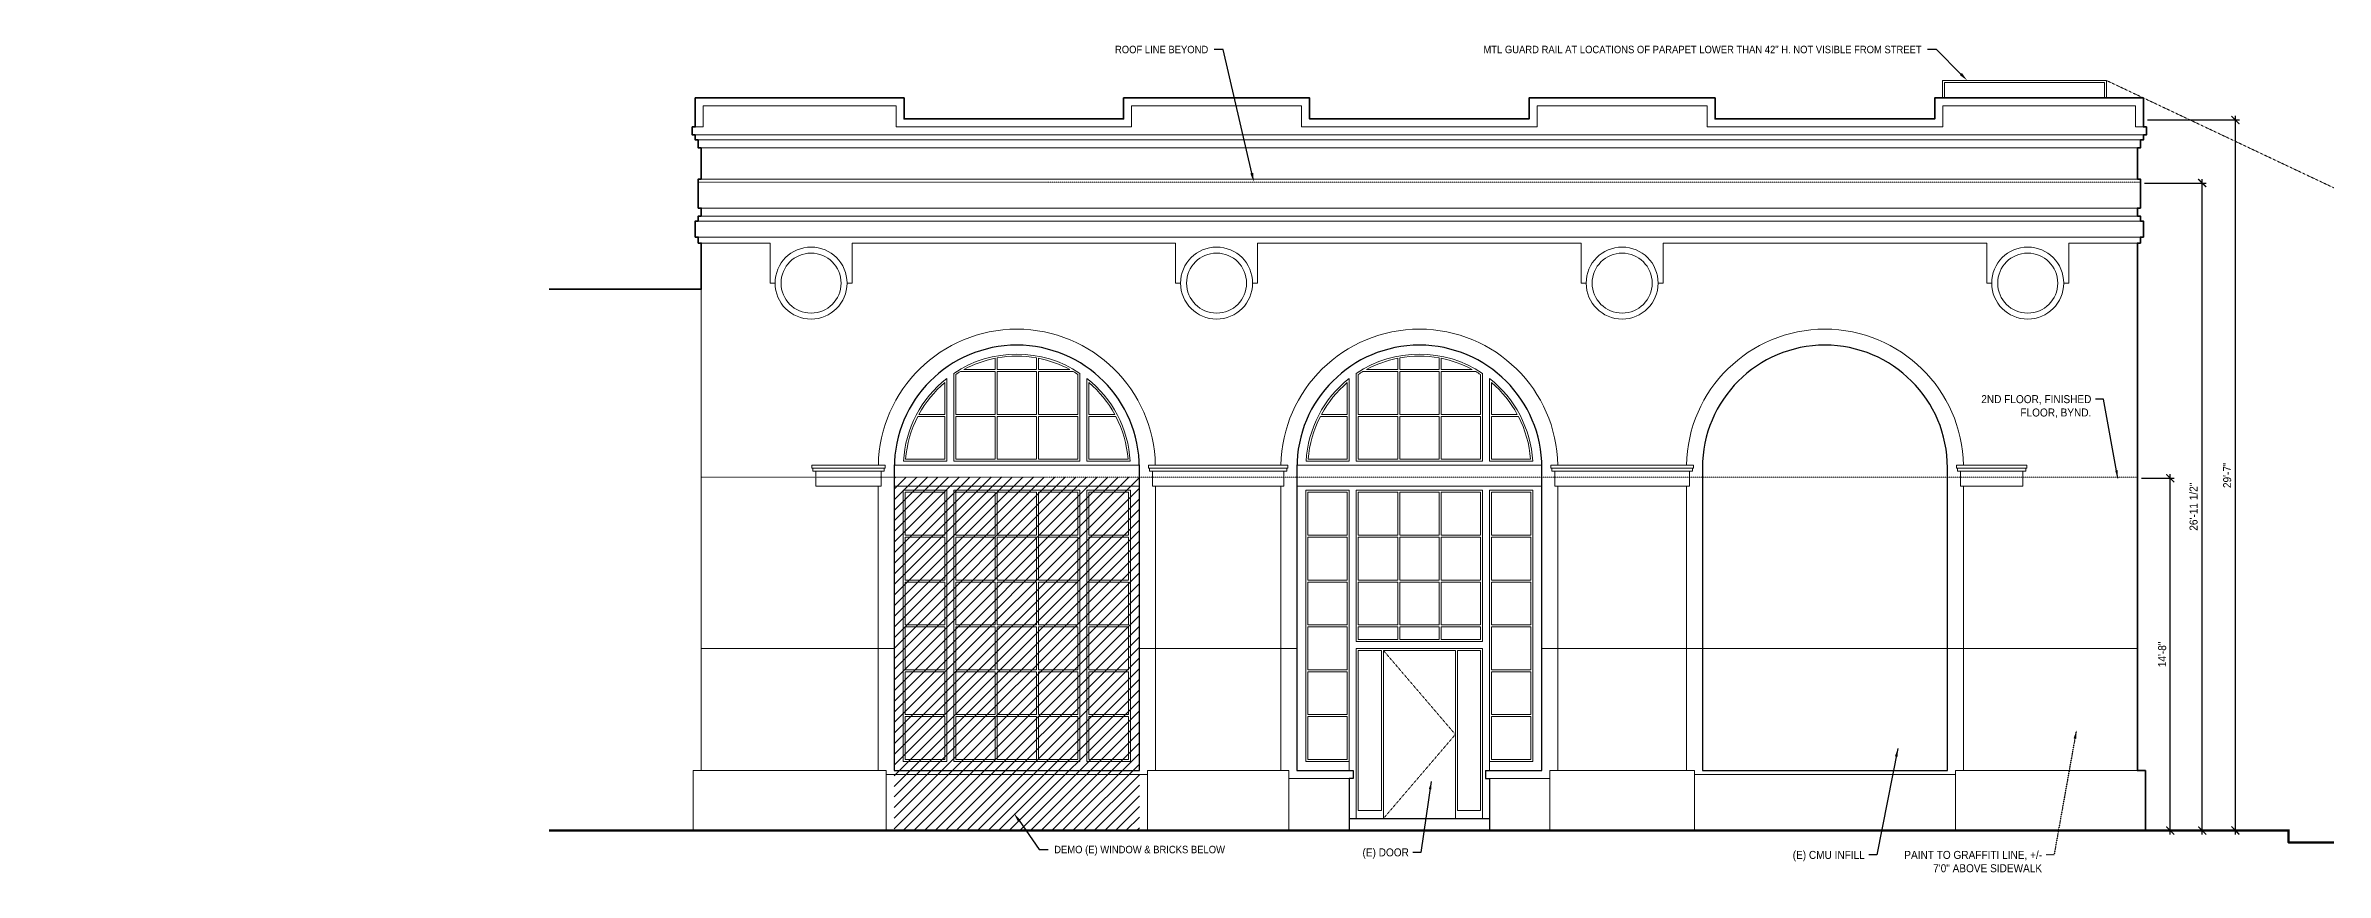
# Model space of a CAD drawing. Header units: inches. Extents: x -5536 to 8590, y -9140 to 228.
# Drawn here: x 3313 to 4452, y -2421 to -2008 of the extents above; entities that cross this region are included whole.
import ezdxf
from ezdxf import colors
from ezdxf.entities.mleader import LeaderData, LeaderLine
from ezdxf.math import Vec2, Vec3

# ---------------------------------------------------------------- set-up
doc = ezdxf.new("R2010")
doc.units = ezdxf.units.IN
doc.header["$LTSCALE"] = 0.125
doc.header["$MEASUREMENT"] = 0
doc.header["$PDMODE"] = 35
doc.header["$PDSIZE"] = -5
doc.linetypes.add('DASHED', pattern=[0.75, 0.5, -0.25])
doc.layers.get('0').update_dxf_attribs({"linetype": 'CONTINUOUS'})
doc.layers.get('Defpoints').update_dxf_attribs({"linetype": 'CONTINUOUS'})
doc.layers.add('0-NOT ON PERMIT SET', color=2, linetype='DASHED', lineweight=15, plot=False)
for name, color, linetype, lineweight in [('A-ELEV-1', 4, 'CONTINUOUS', 35), ('A-ELEV-2', 5, 'CONTINUOUS', 25), ('A-ELEV-3', 8, 'CONTINUOUS', 15), ('A-ELEV-BYND', 9, 'DASHED', 9), ('A-ELEV-CUT', 3, 'CONTINUOUS', 50), ('A-ELEV-HTCH', 9, 'CONTINUOUS', 9), ('A-NOTE-REF', 8, 'CONTINUOUS', 15)]:
    doc.layers.add(name, color=color, linetype=linetype, lineweight=lineweight)
doc.layers.add('A-note-dim-1_4', color=8, linetype='CONTINUOUS')
doc.styles.add('1_4SM', font='swisse.ttf', dxfattribs={"width": 0.9, "height": 4})
doc.styles.add('ANNOT-SM', font='swisse.ttf', dxfattribs={"width": 0.9, "height": 0.078125})
doc.dimstyles.new('DIM1_4', dxfattribs={"dimtxt": 4, "dimasz": 4, "dimexe": 2, "dimexo": 2, "dimgap": 2, "dimtad": 1, "dimdec": 4, "dimzin": 11, "dimdsep": 46, "dimlunit": 4, "dimtxsty": '1_4SM', "dimblk": 'ARCHTICK', "dimblk1": 'ARCHTICK', "dimblk2": 'ARCHTICK', "dimsah": 1, "dimcen": 4, "dimdle": 2, "dimclrd": 8, "dimclre": 8, "dimclrt": 8, "dimadec": 0, "dimazin": 0, "dimtfac": 4, "dimtdec": 4, "dimtofl": 0, "dimtmove": 2, "dimatfit": 3, "dimfxl": 1, "dimfrac": 2, "dimtzin": 0, "dimarcsym": 0})
doc.dimstyles.new('DIM1_4$7', dxfattribs={"dimtxt": 4, "dimasz": 4, "dimexe": 2, "dimexo": 2, "dimgap": 2, "dimtad": 0, "dimdec": 4, "dimzin": 11, "dimdsep": 46, "dimlunit": 4, "dimtxsty": '1_4SM', "dimblk": 'ARCHTICK', "dimcen": 4, "dimdle": 2, "dimclrd": 8, "dimclre": 8, "dimclrt": 8, "dimadec": 0, "dimazin": 0, "dimtfac": 4, "dimtdec": 4, "dimtofl": 0, "dimtmove": 1, "dimatfit": 3, "dimfxl": 1, "dimfrac": 2, "dimtzin": 0, "dimarcsym": 0})

# ---------------------------------------------------------------- blocks, each defined once
blk = doc.blocks.new('_ARCHTICK')
at = {"color": 0, "linetype": 'ByBlock', "const_width": 0.15}
blk.add_lwpolyline([(-0.5, -0.5), (0.5, 0.5)], dxfattribs=at)
blk = doc.blocks.new('*D24')
at = {"layer": 'A-note-dim-1_4', "color": 8, "lineweight": -2, "transparency": 16777216}
for p, q in [((4374.7, -2402), (4374.7, -2222)), ((4360.3, -2224), (4376.7, -2224)), ((4364.3, -2400), (4376.7, -2400))]:
    blk.add_line(p, q, dxfattribs=at)
at = {"layer": 'Defpoints', "color": 0, "transparency": 16777216}
for p in [(4358.3, -2224), (4374.7, -2224), (4362.3, -2400)]:
    blk.add_point(p, dxfattribs=at)
at = {"layer": 'A-note-dim-1_4', "color": 8, "lineweight": -2, "transparency": 16777216, "xscale": 4, "yscale": 4, "zscale": 4}
for p, rotation in [((4374.7, -2224), 90), ((4374.7, -2400), 270)]:
    blk.add_blockref('_ARCHTICK', p, dxfattribs=dict(at, rotation=rotation))
at = {"layer": 'A-note-dim-1_4', "color": 8, "transparency": 16777216, "insert": (4370.7, -2312), "char_height": 4, "attachment_point": 5, "rotation": 90, "style": '1_4SM'}
blk.add_mtext('14\'-8" ', dxfattribs=at)
blk = doc.blocks.new('*D25')
at = {"layer": 'A-note-dim-1_4', "color": 8, "lineweight": -2, "transparency": 16777216}
for p, q in [((4361.8, -2076.5), (4392.7, -2076.5)), ((4390.7, -2402), (4390.7, -2074.5)), ((4364.3, -2400), (4392.7, -2400))]:
    blk.add_line(p, q, dxfattribs=at)
at = {"layer": 'Defpoints', "color": 0, "transparency": 16777216}
for p in [(4359.8, -2076.5), (4390.7, -2076.5), (4362.3, -2400)]:
    blk.add_point(p, dxfattribs=at)
at = {"layer": 'A-note-dim-1_4', "color": 8, "lineweight": -2, "transparency": 16777216, "xscale": 4, "yscale": 4, "zscale": 4}
for p, rotation in [((4390.7, -2076.5), 90), ((4390.7, -2400), 270)]:
    blk.add_blockref('_ARCHTICK', p, dxfattribs=dict(at, rotation=rotation))
at = {"layer": 'A-note-dim-1_4', "color": 8, "transparency": 16777216, "insert": (4386.4, -2238.2), "char_height": 4, "attachment_point": 5, "rotation": 90, "style": '1_4SM'}
blk.add_mtext('26\'-11 1/2" ', dxfattribs=at)
blk = doc.blocks.new('*D26')
at = {"layer": 'A-note-dim-1_4', "color": 8, "lineweight": -2, "transparency": 16777216}
for p, q in [((4363.3, -2045), (4409.3, -2045)), ((4407.3, -2402), (4407.3, -2043)), ((4364.3, -2400), (4409.3, -2400))]:
    blk.add_line(p, q, dxfattribs=at)
at = {"layer": 'Defpoints', "color": 0, "transparency": 16777216}
for p in [(4361.3, -2045), (4407.3, -2045), (4362.3, -2400)]:
    blk.add_point(p, dxfattribs=at)
at = {"layer": 'A-note-dim-1_4', "color": 8, "lineweight": -2, "transparency": 16777216, "xscale": 4, "yscale": 4, "zscale": 4}
for p, rotation in [((4407.3, -2045), 90), ((4407.3, -2400), 270)]:
    blk.add_blockref('_ARCHTICK', p, dxfattribs=dict(at, rotation=rotation))
at = {"layer": 'A-note-dim-1_4', "color": 8, "transparency": 16777216, "insert": (4403.2, -2222.5), "char_height": 4, "attachment_point": 5, "rotation": 90, "style": '1_4SM'}
blk.add_mtext('29\'-7" ', dxfattribs=at)

msp = doc.modelspace()

# ---------------------------------------------------------------- hatches: boundary and pattern name
at = {"layer": 'A-ELEV-HTCH'}
h = msp.add_hatch(dxfattribs=at)
h.set_pattern_fill('ANSI31', color=256, scale=30)
h.set_pattern_definition([(45, (1.5, 1200), (-2.6516504, 2.6516504), [])])
h.paths.add_polyline_path([(3736.83674, -2223.5), (3859.33674, -2223.5), (3859.33674, -2400), (3736.83674, -2400)])

# ---------------------------------------------------------------- linework, layer by layer
at = {"layer": 'A-ELEV-1'}
msp.add_lwpolyline([(3564.33694, -2129.53759), (3640.33694, -2129.53759), (3640.33694, -2106.5), (3638.83694, -2106.5), (3638.83694, -2103.5), (3637.33694, -2103.5), (3637.33694, -2095.5), (3638.83694, -2095.5), (3638.83694, -2093), (3640.33694, -2093), (3640.33694, -2089), (3638.83694, -2089), (3638.83694, -2074.5), (3640.33694, -2074.5), (3640.33694, -2059), (3638.83694, -2059), (3638.83694, -2055), (3637.33694, -2055), (3637.33694, -2052.5), (3635.83694, -2052.5), (3635.83694, -2048.5), (3637.33694, -2048.5), (3637.33694, -2044.5), (3637.33694, -2044.5), (3637.33694, -2034), (3741.71164, -2034), (3741.71164, -2044.5), (3851.46184, -2044.5), (3851.46184, -2034), (3944.46184, -2034), (3944.46184, -2044.5), (4054.21204, -2044.5), (4054.21204, -2034), (4147.21204, -2034), (4147.21204, -2044.5), (4256.96224, -2044.5), (4256.96224, -2034), (4361.33694, -2034), (4361.33694, -2044.5), (4361.33694, -2044.5), (4361.33694, -2048.5), (4362.83694, -2048.5), (4362.83694, -2052.5), (4361.33694, -2052.5), (4361.33694, -2055), (4359.83694, -2055), (4359.83694, -2059), (4358.33694, -2059), (4358.33694, -2074.5), (4359.83694, -2074.5), (4359.83694, -2089), (4358.33694, -2089), (4358.33694, -2093), (4359.83694, -2093), (4359.83694, -2095.5), (4361.33694, -2095.5), (4361.33694, -2103.5), (4359.83694, -2103.5), (4359.83694, -2106.5), (4358.33694, -2106.5), (4358.33694, -2370), (4362.33694, -2370), (4362.33694, -2400)], dxfattribs=at)
at = {"layer": 'A-ELEV-2'}
for p, q in [((3966.28694, -2370), (3966.28694, -2374)), ((4032.38694, -2370), (4032.38694, -2374)), ((3966.28694, -2374), (3964.28694, -2374)), ((3964.28694, -2374), (3964.28694, -2400)), ((4032.38694, -2374), (4034.38694, -2374)), ((4034.38694, -2374), (4034.38694, -2400)), ((3964.28694, -2394), (4034.38694, -2394))]:
    msp.add_line(p, q, dxfattribs=at)
for points in [[(3736.83674, -2370), (3859.33674, -2370), (3859.33674, -2218.75, 1), (3736.83674, -2218.75)], [(4140.83714, -2370), (4263.33714, -2370), (4263.33714, -2218.75, 1), (4140.83714, -2218.75)]]:
    msp.add_lwpolyline(points, format="xyb", close=True, dxfattribs=at)
msp.add_lwpolyline([(4032.38694, -2370), (4060.58694, -2370), (4060.58694, -2218.75, 1), (3938.08694, -2218.75), (3938.08694, -2370), (3966.28694, -2370)], format="xyb", dxfattribs=at)
at = {"layer": 'A-ELEV-3'}
for p, q in [((3635.83694, -2052.5), (3635.83694, -2048.5)), ((3637.33694, -2048.5), (3637.33694, -2044.5)), ((4362.83694, -2052.5), (4362.83694, -2048.5)), ((3635.83694, -2052.5), (4362.83694, -2052.5)), ((3637.33694, -2055), (3637.33694, -2052.5)), ((3637.33694, -2055), (4361.33694, -2055)), ((3638.83694, -2059), (3638.83694, -2055)), ((3638.83694, -2059), (4359.83694, -2059)), ((3640.33694, -2074.5), (3640.33694, -2059)), ((4358.33694, -2074.5), (4358.33694, -2059)), ((4359.83694, -2059), (4359.83694, -2055)), ((4361.33694, -2055), (4361.33694, -2052.5)), ((3638.83694, -2089), (3638.83694, -2074.5)), ((3638.83694, -2074.5), (4359.83694, -2074.5)), ((4359.83694, -2089), (4359.83694, -2074.5)), ((3637.33694, -2103.5), (3637.33694, -2095.5)), ((3637.33694, -2095.5), (4361.33694, -2095.5)), ((3638.83694, -2089), (4359.83694, -2089)), ((3638.83694, -2095.5), (3638.83694, -2093)), ((3638.83694, -2093), (4359.83694, -2093)), ((3640.33694, -2093), (3640.33694, -2089)), ((4358.33694, -2093), (4358.33694, -2089)), ((4359.83694, -2095.5), (4359.83694, -2093)), ((4361.33694, -2103.5), (4361.33694, -2095.5)), ((3637.33694, -2103.5), (4361.33694, -2103.5)), ((3638.83694, -2106.5), (3638.83694, -2103.5)), ((3674.71164, -2106.5), (3638.83694, -2106.5)), ((3640.33694, -2370), (3640.33694, -2106.5)), ((3674.71164, -2126.5), (3674.71164, -2106.5)), ((3877.46184, -2106.5), (3715.71164, -2106.5)), ((3715.71164, -2126.5), (3715.71164, -2106.5)), ((3877.46184, -2126.5), (3877.46184, -2106.5)), ((3918.46184, -2126.5), (3918.46184, -2106.5)), ((3918.46184, -2106.5), (4080.21204, -2106.5)), ((4080.21204, -2126.5), (4080.21204, -2106.5)), ((4121.21204, -2106.5), (4282.96224, -2106.5)), ((4121.21204, -2126.5), (4121.21204, -2106.5)), ((4282.96224, -2126.5), (4282.96224, -2106.5)), ((4323.96224, -2106.5), (4359.83694, -2106.5)), ((4323.96224, -2126.5), (4323.96224, -2106.5)), ((4358.33694, -2370), (4358.33694, -2106.5)), ((4359.83694, -2106.5), (4359.83694, -2103.5)), ((3640.33694, -2129.53759), (3564.33694, -2129.53759)), ((3677.21164, -2126.5), (3674.71164, -2126.5)), ((3713.21164, -2126.5), (3715.71164, -2126.5)), ((3879.96184, -2126.5), (3877.46184, -2126.5)), ((3915.96184, -2126.5), (3918.46184, -2126.5)), ((4082.71204, -2126.5), (4080.21204, -2126.5)), ((4118.71204, -2126.5), (4121.21204, -2126.5)), ((4285.46224, -2126.5), (4282.96224, -2126.5)), ((4321.46224, -2126.5), (4323.96224, -2126.5)), ((3732.33674, -2217.5), (3695.58654, -2217.5)), ((3732.33674, -2219), (3695.58654, -2219)), ((3859.31173, -2217.5), (3736.86174, -2217.5)), ((3863.83674, -2217.5), (3933.58694, -2217.5)), ((3863.83674, -2219), (3933.58694, -2219)), ((4060.56193, -2217.5), (3938.11194, -2217.5)), ((4136.33714, -2217.5), (4065.08694, -2217.5)), ((4136.33714, -2219), (4065.08694, -2219)), ((4267.83714, -2217.5), (4303.08734, -2217.5)), ((4267.83714, -2219), (4303.08734, -2219)), ((3859.33674, -2228), (3736.83674, -2228)), ((4060.58694, -2228), (3938.08694, -2228)), ((3942.58694, -2365.5), (3942.58694, -2230)), ((3942.58694, -2230), (3964.28694, -2230)), ((3964.28694, -2230), (3964.28694, -2370)), ((4030.88694, -2230), (3967.78694, -2230)), ((3967.78694, -2230), (3967.78694, -2305.5)), ((4030.88694, -2305.5), (4030.88694, -2230)), ((4034.38694, -2230), (4034.38694, -2370)), ((4056.08694, -2230), (4034.38694, -2230)), ((4056.08694, -2365.5), (4056.08694, -2230)), ((3736.83674, -2309), (3640.33694, -2309)), ((3938.08694, -2309), (3859.33674, -2309)), ((3967.78694, -2305.5), (4030.88694, -2305.5)), ((3967.78694, -2309), (3967.78694, -2394)), ((3967.78694, -2309), (4030.88694, -2309)), ((4030.88694, -2394), (4030.88694, -2309)), ((4358.33694, -2309), (4060.58694, -2309)), ((3943.58694, -2343.08333), (3963.28694, -2343.08333)), ((3943.58694, -2364.5), (3943.58694, -2343.08333)), ((3963.28694, -2343.08333), (3963.28694, -2364.5)), ((4055.08694, -2343.08333), (4035.38694, -2343.08333)), ((4035.38694, -2343.08333), (4035.38694, -2364.5)), ((4055.08694, -2364.5), (4055.08694, -2343.08333)), ((3636.33694, -2370), (3732.83674, -2370)), ((3636.33694, -2400), (3636.33694, -2370)), ((3732.83674, -2400), (3732.83674, -2370)), ((3863.33674, -2370), (3934.08694, -2370)), ((3863.33674, -2400), (3863.33674, -2370)), ((3934.08694, -2400), (3934.08694, -2370)), ((3964.28694, -2365.5), (3942.58694, -2365.5)), ((3963.28694, -2364.5), (3943.58694, -2364.5)), ((4034.38694, -2365.5), (4056.08694, -2365.5)), ((4035.38694, -2364.5), (4055.08694, -2364.5)), ((4064.58694, -2370), (4136.83714, -2370)), ((4064.58694, -2400), (4064.58694, -2370)), ((4136.83714, -2400), (4136.83714, -2370)), ((4267.33714, -2370), (4362.33694, -2370)), ((4267.33714, -2400), (4267.33714, -2370)), ((4362.33694, -2400), (4362.33694, -2370)), ((3732.83674, -2372), (3863.33674, -2372)), ((3964.28694, -2374), (3934.08694, -2374)), ((4034.38694, -2374), (4064.58694, -2374)), ((4136.83714, -2372), (4267.33714, -2372))]:
    msp.add_line(p, q, dxfattribs=at)
for points in [[(4342.79105, -2034), (4342.79105, -2025.25), (4260.91615, -2025.25), (4260.91615, -2034)], [(4341.79105, -2034), (4341.79105, -2026.25), (4261.91615, -2026.25), (4261.91615, -2034)], [(3637.33694, -2048.5), (3641.33694, -2048.5), (3641.33694, -2038), (3737.71164, -2038), (3737.71164, -2048.5), (3855.46184, -2048.5), (3855.46184, -2038), (3940.46184, -2038), (3940.46184, -2048.5), (4058.21204, -2048.5), (4058.21204, -2038), (4143.21204, -2038), (4143.21204, -2048.5), (4260.96224, -2048.5), (4260.96224, -2038), (4357.33694, -2038), (4357.33694, -2048.5), (4361.33694, -2048.5)], [(3695.58654, -2217.5), (3695.58654, -2219)], [(3696.08654, -2219), (3696.08654, -2220.5)], [(3731.83674, -2219), (3731.83674, -2220.5), (3696.08654, -2220.5)], [(3730.33674, -2220.5), (3730.33674, -2228), (3697.58654, -2228), (3697.58654, -2220.5)], [(3732.33674, -2217.5), (3732.33674, -2219)], [(3863.83674, -2217.5), (3863.83674, -2219)], [(3864.33674, -2219), (3864.33674, -2220.5), (3933.08694, -2220.5)], [(3865.83674, -2220.5), (3865.83674, -2228), (3931.58694, -2228), (3931.58694, -2220.5)], [(3933.08694, -2219), (3933.08694, -2220.5)], [(3933.58694, -2217.5), (3933.58694, -2219)], [(4065.08694, -2217.5), (4065.08694, -2219)], [(4065.58694, -2219), (4065.58694, -2220.5)], [(4135.83714, -2219), (4135.83714, -2220.5), (4065.58694, -2220.5)], [(4134.33714, -2220.5), (4134.33714, -2228), (4067.08694, -2228), (4067.08694, -2220.5)], [(4136.33714, -2217.5), (4136.33714, -2219)], [(4267.83714, -2217.5), (4267.83714, -2219)], [(4268.33714, -2219), (4268.33714, -2220.5), (4302.58734, -2220.5)], [(4269.83714, -2220.5), (4269.83714, -2228), (4301.08734, -2228), (4301.08734, -2220.5)], [(4302.58734, -2219), (4302.58734, -2220.5)], [(4303.08734, -2217.5), (4303.08734, -2219)], [(3728.83674, -2228), (3728.83674, -2370)], [(3867.33674, -2370), (3867.33674, -2228)], [(3930.08694, -2228), (3930.08694, -2370)], [(4068.58694, -2370), (4068.58694, -2228)], [(4132.83714, -2228), (4132.83714, -2370)], [(4271.33714, -2370), (4271.33714, -2228)]]:
    msp.add_lwpolyline(points, dxfattribs=at)
for points in [[(3867.32546, -2217.5, 0.982109468), (3728.84802, -2217.5, 0.982109468)], [(4068.57566, -2217.5, 0.982109468), (3930.09822, -2217.5)], [(4271.32586, -2217.5, 0.982109468), (4132.84842, -2217.5)]]:
    msp.add_lwpolyline(points, format="xyb", dxfattribs=at)
for points in [[(3829.63674, -2171.5784, 0.3035942432), (3766.53674, -2171.5784), (3766.53674, -2215.5), (3829.63674, -2215.5)], [(3787.23674, -2164.066, 0.0746842413), (3771.65023, -2169.66667), (3787.23674, -2169.66667)], [(3807.93674, -2163.87706, 0.0890412028), (3788.23674, -2163.87706), (3788.23674, -2169.66667), (3807.93674, -2169.66667)], [(3808.93674, -2164.066), (3808.93674, -2169.66667), (3824.52324, -2169.66667, 0.0746842413)], [(4030.88694, -2171.5784, 0.3035942432), (3967.78694, -2171.5784), (3967.78694, -2215.5), (4030.88694, -2215.5)], [(3988.48694, -2164.066, 0.0746842413), (3972.90043, -2169.66667), (3988.48694, -2169.66667)], [(4009.18694, -2163.87706, 0.0890412028), (3989.48694, -2163.87706), (3989.48694, -2169.66667), (4009.18694, -2169.66667)], [(4010.18694, -2164.066), (4010.18694, -2169.66667), (4025.77344, -2169.66667, 0.0746842413)], [(3763.03674, -2174.1175, 0.215177137), (3741.42988, -2215.5), (3763.03674, -2215.5)], [(3762.03674, -2176.22401), (3762.03674, -2192.08333), (3749.12807, -2192.08333, -0.0924827989)], [(3787.23674, -2170.66667), (3769.87228, -2170.66667, 0.012327103), (3767.53674, -2172.11568), (3767.53674, -2192.08333), (3787.23674, -2192.08333)], [(3828.63674, -2172.11568, 0.012327103), (3826.30119, -2170.66667), (3808.93674, -2170.66667), (3808.93674, -2192.08333), (3828.63674, -2192.08333)], [(3833.13674, -2174.1175), (3833.13674, -2215.5), (3854.7436, -2215.5, 0.215177137)], [(3834.13674, -2176.22401), (3834.13674, -2192.08333), (3847.04541, -2192.08333, 0.0924827989)], [(3964.28694, -2174.1175, 0.215177137), (3942.68008, -2215.5), (3964.28694, -2215.5)], [(3963.28694, -2176.22401), (3963.28694, -2192.08333), (3950.37827, -2192.08333, -0.0924827989)], [(3988.48694, -2170.66667), (3971.12248, -2170.66667, 0.012327103), (3968.78694, -2172.11568), (3968.78694, -2192.08333), (3988.48694, -2192.08333)], [(4029.88694, -2172.11568, 0.012327103), (4027.55139, -2170.66667), (4010.18694, -2170.66667), (4010.18694, -2192.08333), (4029.88694, -2192.08333)], [(4034.38694, -2174.1175), (4034.38694, -2215.5), (4055.9938, -2215.5, 0.215177137)], [(4035.38694, -2176.22401), (4035.38694, -2192.08333), (4048.29561, -2192.08333, 0.0924827989)], [(3748.59649, -2193.08333), (3762.03674, -2193.08333), (3762.03674, -2214.5), (3742.49897, -2214.5, -0.1008714831)], [(3847.57699, -2193.08333), (3834.13674, -2193.08333), (3834.13674, -2214.5), (3853.67451, -2214.5, 0.1008714831)], [(3949.84669, -2193.08333), (3963.28694, -2193.08333), (3963.28694, -2214.5), (3943.74917, -2214.5, -0.1008714831)], [(4048.82719, -2193.08333), (4035.38694, -2193.08333), (4035.38694, -2214.5), (4054.92471, -2214.5, 0.1008714831)]]:
    msp.add_lwpolyline(points, format="xyb", close=True, dxfattribs=at)
for points in [[(3788.23674, -2170.66667), (3807.93674, -2170.66667), (3807.93674, -2192.08333), (3788.23674, -2192.08333)], [(3807.93674, -2170.66667), (3788.23674, -2170.66667), (3788.23674, -2192.08333), (3807.93674, -2192.08333)], [(3989.48694, -2170.66667), (4009.18694, -2170.66667), (4009.18694, -2192.08333), (3989.48694, -2192.08333)], [(4009.18694, -2170.66667), (3989.48694, -2170.66667), (3989.48694, -2192.08333), (4009.18694, -2192.08333)], [(3767.53674, -2193.08333), (3787.23674, -2193.08333), (3787.23674, -2214.5), (3767.53674, -2214.5)], [(3788.23674, -2193.08333), (3807.93674, -2193.08333), (3807.93674, -2214.5), (3788.23674, -2214.5)], [(3828.63674, -2193.08333), (3808.93674, -2193.08333), (3808.93674, -2214.5), (3828.63674, -2214.5)], [(3968.78694, -2193.08333), (3988.48694, -2193.08333), (3988.48694, -2214.5), (3968.78694, -2214.5)], [(3989.48694, -2193.08333), (4009.18694, -2193.08333), (4009.18694, -2214.5), (3989.48694, -2214.5)], [(4029.88694, -2193.08333), (4010.18694, -2193.08333), (4010.18694, -2214.5), (4029.88694, -2214.5)], [(3763.03674, -2230), (3763.03674, -2365.5), (3741.33674, -2365.5), (3741.33674, -2230)], [(3742.33674, -2231), (3762.03674, -2231), (3762.03674, -2252.41667), (3742.33674, -2252.41667)], [(3829.63674, -2230), (3766.53674, -2230), (3766.53674, -2365.5), (3829.63674, -2365.5)], [(3767.53674, -2231), (3787.23674, -2231), (3787.23674, -2252.41667), (3767.53674, -2252.41667)], [(3788.23674, -2231), (3807.93674, -2231), (3807.93674, -2252.41667), (3788.23674, -2252.41667)], [(3828.63674, -2231), (3808.93674, -2231), (3808.93674, -2252.41667), (3828.63674, -2252.41667)], [(3833.13674, -2230), (3833.13674, -2365.5), (3854.83674, -2365.5), (3854.83674, -2230)], [(3853.83674, -2231), (3834.13674, -2231), (3834.13674, -2252.41667), (3853.83674, -2252.41667)], [(3943.58694, -2231), (3963.28694, -2231), (3963.28694, -2252.41667), (3943.58694, -2252.41667)], [(3968.78694, -2231), (3988.48694, -2231), (3988.48694, -2252.41667), (3968.78694, -2252.41667)], [(3989.48694, -2231), (4009.18694, -2231), (4009.18694, -2252.41667), (3989.48694, -2252.41667)], [(4029.88694, -2231), (4010.18694, -2231), (4010.18694, -2252.41667), (4029.88694, -2252.41667)], [(4055.08694, -2231), (4035.38694, -2231), (4035.38694, -2252.41667), (4055.08694, -2252.41667)], [(3742.33674, -2253.41667), (3762.03674, -2253.41667), (3762.03674, -2274.83333), (3742.33674, -2274.83333)], [(3767.53674, -2253.41667), (3787.23674, -2253.41667), (3787.23674, -2274.83333), (3767.53674, -2274.83333)], [(3788.23674, -2253.41667), (3807.93674, -2253.41667), (3807.93674, -2274.83333), (3788.23674, -2274.83333)], [(3828.63674, -2253.41667), (3808.93674, -2253.41667), (3808.93674, -2274.83333), (3828.63674, -2274.83333)], [(3853.83674, -2253.41667), (3834.13674, -2253.41667), (3834.13674, -2274.83333), (3853.83674, -2274.83333)], [(3943.58694, -2253.41667), (3963.28694, -2253.41667), (3963.28694, -2274.83333), (3943.58694, -2274.83333)], [(3968.78694, -2253.41667), (3988.48694, -2253.41667), (3988.48694, -2274.83333), (3968.78694, -2274.83333)], [(3989.48694, -2253.41667), (4009.18694, -2253.41667), (4009.18694, -2274.83333), (3989.48694, -2274.83333)], [(4029.88694, -2253.41667), (4010.18694, -2253.41667), (4010.18694, -2274.83333), (4029.88694, -2274.83333)], [(4055.08694, -2253.41667), (4035.38694, -2253.41667), (4035.38694, -2274.83333), (4055.08694, -2274.83333)], [(3742.33674, -2275.83333), (3762.03674, -2275.83333), (3762.03674, -2297.25), (3742.33674, -2297.25)], [(3767.53674, -2275.83333), (3787.23674, -2275.83333), (3787.23674, -2297.25), (3767.53674, -2297.25)], [(3788.23674, -2275.83333), (3807.93674, -2275.83333), (3807.93674, -2297.25), (3788.23674, -2297.25)], [(3828.63674, -2275.83333), (3808.93674, -2275.83333), (3808.93674, -2297.25), (3828.63674, -2297.25)], [(3853.83674, -2275.83333), (3834.13674, -2275.83333), (3834.13674, -2297.25), (3853.83674, -2297.25)], [(3943.58694, -2275.83333), (3963.28694, -2275.83333), (3963.28694, -2297.25), (3943.58694, -2297.25)], [(3968.78694, -2275.83333), (3988.48694, -2275.83333), (3988.48694, -2297.25), (3968.78694, -2297.25)], [(3989.48694, -2275.83333), (4009.18694, -2275.83333), (4009.18694, -2297.25), (3989.48694, -2297.25)], [(4029.88694, -2275.83333), (4010.18694, -2275.83333), (4010.18694, -2297.25), (4029.88694, -2297.25)], [(4055.08694, -2275.83333), (4035.38694, -2275.83333), (4035.38694, -2297.25), (4055.08694, -2297.25)], [(3742.33674, -2298.25), (3762.03674, -2298.25), (3762.03674, -2319.66667), (3742.33674, -2319.66667)], [(3767.53674, -2298.25), (3787.23674, -2298.25), (3787.23674, -2319.66667), (3767.53674, -2319.66667)], [(3788.23674, -2298.25), (3807.93674, -2298.25), (3807.93674, -2319.66667), (3788.23674, -2319.66667)], [(3828.63674, -2298.25), (3808.93674, -2298.25), (3808.93674, -2319.66667), (3828.63674, -2319.66667)], [(3853.83674, -2298.25), (3834.13674, -2298.25), (3834.13674, -2319.66667), (3853.83674, -2319.66667)], [(3943.58694, -2298.25), (3963.28694, -2298.25), (3963.28694, -2319.66667), (3943.58694, -2319.66667)], [(3968.78694, -2298.25), (3988.48694, -2298.25), (3988.48694, -2304.5), (3968.78694, -2304.5)], [(3989.48694, -2298.25), (4009.18694, -2298.25), (4009.18694, -2304.5), (3989.48694, -2304.5)], [(4029.88694, -2298.25), (4010.18694, -2298.25), (4010.18694, -2304.5), (4029.88694, -2304.5)], [(4055.08694, -2298.25), (4035.38694, -2298.25), (4035.38694, -2319.66667), (4055.08694, -2319.66667)], [(3980.33694, -2310), (3968.78694, -2310), (3968.78694, -2390), (3980.33694, -2390)], [(3981.33694, -2310), (4017.33694, -2310), (4017.33694, -2394), (3981.33694, -2394)], [(4029.88694, -2310), (4018.33694, -2310), (4018.33694, -2390), (4029.88694, -2390)], [(3742.33674, -2320.66667), (3762.03674, -2320.66667), (3762.03674, -2342.08333), (3742.33674, -2342.08333)], [(3767.53674, -2320.66667), (3787.23674, -2320.66667), (3787.23674, -2342.08333), (3767.53674, -2342.08333)], [(3788.23674, -2320.66667), (3807.93674, -2320.66667), (3807.93674, -2342.08333), (3788.23674, -2342.08333)], [(3828.63674, -2320.66667), (3808.93674, -2320.66667), (3808.93674, -2342.08333), (3828.63674, -2342.08333)], [(3853.83674, -2320.66667), (3834.13674, -2320.66667), (3834.13674, -2342.08333), (3853.83674, -2342.08333)], [(3943.58694, -2320.66667), (3963.28694, -2320.66667), (3963.28694, -2342.08333), (3943.58694, -2342.08333)], [(4055.08694, -2320.66667), (4035.38694, -2320.66667), (4035.38694, -2342.08333), (4055.08694, -2342.08333)], [(3742.33674, -2343.08333), (3762.03674, -2343.08333), (3762.03674, -2364.5), (3742.33674, -2364.5)], [(3767.53674, -2343.08333), (3787.23674, -2343.08333), (3787.23674, -2364.5), (3767.53674, -2364.5)], [(3788.23674, -2343.08333), (3807.93674, -2343.08333), (3807.93674, -2364.5), (3788.23674, -2364.5)], [(3828.63674, -2343.08333), (3808.93674, -2343.08333), (3808.93674, -2364.5), (3828.63674, -2364.5)], [(3853.83674, -2343.08333), (3834.13674, -2343.08333), (3834.13674, -2364.5), (3853.83674, -2364.5)]]:
    msp.add_lwpolyline(points, close=True, dxfattribs=at)
for centre, radius in [((3695.21164, -2126.5), 18), ((3897.96184, -2126.5), 18), ((4100.71204, -2126.5), 18), ((4303.46224, -2126.5), 18), ((3695.21164, -2126.5), 15), ((3897.96184, -2126.5), 15), ((4100.71204, -2126.5), 15), ((4303.46224, -2126.5), 15)]:
    msp.add_circle(centre, radius, dxfattribs=at)
at = {"layer": 'A-ELEV-BYND'}
for p, q in [((4342.79105, -2025.25), (4876.30953, -2276.96553)), ((4359.83694, -2076), (3638.83694, -2076)), ((4358.33694, -2223.5), (3640.33694, -2223.5))]:
    msp.add_line(p, q, dxfattribs=at)
msp.add_lwpolyline([(3981.33694, -2310), (4017.33694, -2352), (3981.33694, -2394)], dxfattribs=at)
at = {"layer": 'A-ELEV-CUT'}
msp.add_line((4434.33694, -2400), (3564.33694, -2400), dxfattribs=at)
msp.add_lwpolyline([(4362.33694, -2400), (4433.87438, -2400), (4433.87438, -2406), (4793.87438, -2406), (4793.87438, -2400), (4876.30953, -2400), (4876.30953, -2148.67043)], dxfattribs=at)

# ---------------------------------------------------------------- texts
at = {"layer": '0-NOT ON PERMIT SET', "insert": (4310.6455, -2410.16574), "char_height": 4, "width": 74.3574398, "attachment_point": 3, "style": '1_4SM'}
msp.add_mtext('PAINT TO GRAFFITI LINE, +/- 7\'0" ABOVE SIDEWALK', dxfattribs=at)
at = {"layer": 'A-NOTE-REF', "color": 8, "char_height": 4, "attachment_point": 3, "style": '1_4SM'}
for s, insert, width in [('2ND FLOOR, FINISHED FLOOR, BYND.', (4335.29341, -2182.47024), 65.7157086), ('(E) DOOR', (3994.08695, -2408.90519), 74.3574398), ('(E) CMU INFILL', (4222.02476, -2410.16574), 65.7157086)]:
    msp.add_mtext(s, dxfattribs=dict(at, insert=insert, width=width))

# ---------------------------------------------------------------- dimensions: what is measured, and where the dimension line sits
at = {"layer": 'A-note-dim-1_4'}
for base, p2, picture, middle in [((4407.27422, -2045), (4361.33694, -2045), '*D26', (4403.21877, -2222.5)), ((4390.69888, -2076.5), (4359.83694, -2076.5), '*D25', (4386.38922, -2238.25)), ((4374.70814, -2224), (4358.33694, -2224), '*D24', (4370.6554, -2312))]:
    dim = msp.add_linear_dim(base=base, p1=(4362.33694, -2400), p2=p2, angle=90, dimstyle='DIM1_4', override={"dimpost": ' '}, dxfattribs=at)
    dim.commit()
    dim.dimension.update_dxf_attribs({"geometry": picture, "text_midpoint": middle})

# ---------------------------------------------------------------- leaders
at = {"layer": '0-NOT ON PERMIT SET', "annotation_type": 0, "has_hookline": 1, "hookline_direction": 1, "text_width": 69.70953}
msp.add_leader([(4327.76194, -2350.1), (4316.6455, -2412.16574), (4312.6455, -2412.16574)], dimstyle='DIM1_4$7', override={"dimgap": 2, "dimtad": 0}, dxfattribs=at)
at = {"layer": 'A-NOTE-REF', "annotation_type": 0, "has_hookline": 1, "hookline_direction": 1}
for points, text_width in [([(4348.5375, -2223.98508), (4341.29341, -2184.47024), (4337.29341, -2184.47024)], 61.35335), ([(4005.31194, -2375.425), (4000.08695, -2410.90519), (3996.08695, -2410.90519)], 24.84706)]:
    msp.add_leader(points, dimstyle='DIM1_4$7', override={"dimgap": 2, "dimtad": 0}, dxfattribs=dict(at, text_width=text_width))
at = {"layer": 'A-NOTE-REF', "color": 8, "annotation_type": 0, "has_hookline": 1, "hookline_direction": 1, "text_width": 39.80446}
msp.add_leader([(4238.53228, -2359.05), (4228.02476, -2412.16574), (4224.02476, -2412.16574)], dimstyle='DIM1_4$7', override={"dimgap": 2, "dimtad": 0}, dxfattribs=at)
at = {"layer": 'A-NOTE-REF', "color": 8}
ml = msp.add_multileader_mtext('Standard', dxfattribs=at)
ml.set_content('ROOF LINE BEYOND', color=8, style='ANNOT-SM')
ml.set_leader_properties()
ml.build(insert=Vec2(0, 0))
ml.multileader.update_dxf_attribs({"dogleg_length": 0.09375, "arrow_head_size": 4.5, "scale": 48})
ctx = ml.context
ctx.base_point, ctx.scale, ctx.char_height, ctx.arrow_head_size, ctx.landing_gap_size, ctx.plane_origin = Vec3(3839.30768, -2009.83668), 48, 3.75, 4.5, 3, Vec3(3916.55204, -2041)
ctx.text_align_type = 2
notes = []
notes.append((ctx, [(0, (1, 1, 0), (3901.28384, -2009.83668), (-1, 0), 4.5, [(0, [(3916.55204, -2076)], 0, [])])]))
ctx.mtext.insert, ctx.mtext.width, ctx.mtext.alignment, ctx.mtext.flow_direction = Vec3(3893.78384, -2007.91224), 127.1873738, 3, 5
ml = msp.add_multileader_mtext('Standard', dxfattribs=at)
ml.set_content('MTL GUARD RAIL AT LOCATIONS OF PARAPET LOWER THAN 42" H. NOT VISIBLE FROM STREET ', color=8, style='ANNOT-SM')
ml.set_leader_properties()
ml.build(insert=Vec2(0, 0))
ml.multileader.update_dxf_attribs({"dogleg_length": 0.09375, "arrow_head_size": 4.5, "scale": 48})
ctx = ml.context
ctx.base_point, ctx.scale, ctx.char_height, ctx.arrow_head_size, ctx.landing_gap_size, ctx.plane_origin = Vec3(4124.08036, -2009.83668), 48, 3.75, 4.5, 3, Vec3(4273.21518, -2041)
ctx.text_align_type = 2
notes.append((ctx, [(0, (1, 1, 0), (4257.94699, -2009.83668), (-1, 0), 4.5, [(0, [(4273.21518, -2025.25)], 0, [])])]))
ctx.mtext.insert, ctx.mtext.width, ctx.mtext.alignment, ctx.mtext.flow_direction = Vec3(4250.44699, -2007.91224), 127.1873738, 3, 5
ml = msp.add_multileader_mtext('Standard', dxfattribs=at)
ml.set_content('DEMO (E) WINDOW & BRICKS BELOW', color=8, style='ANNOT-SM')
ml.set_leader_properties()
ml.build(insert=Vec2(0, 0))
ml.multileader.update_dxf_attribs({"dogleg_length": 0.09375, "arrow_head_size": 4.5, "scale": 48})
ctx = ml.context
ctx.base_point, ctx.scale, ctx.char_height, ctx.arrow_head_size, ctx.landing_gap_size, ctx.plane_origin = Vec3(3813.76471, -2409.52558), 48, 3.75, 4.5, 3, Vec3(3767.6005, -2386.53249)
notes.append((ctx, [(0, (1, 1, 0), (3809.26471, -2409.52558), (1, 0), 4.5, [(0, [(3796.62071, -2391.31775)], 0, [])])]))
ctx.mtext.insert, ctx.mtext.width, ctx.mtext.flow_direction = Vec3(3816.76471, -2407.60114), 41.0739079, 5
for ctx, leaders in notes:
    for number, flags, end, landing, length, lines in leaders:
        leader = LeaderData()
        leader.index, (leader.has_last_leader_line, leader.has_dogleg_vector, leader.attachment_direction) = number, flags
        leader.last_leader_point, leader.dogleg_vector, leader.dogleg_length = Vec3(end), Vec3(landing), length
        for number, points, colour, breaks in lines:
            line = LeaderLine()
            line.index, line.vertices, line.color, line.breaks = number, Vec3.list(points), colors.encode_raw_color(colour), breaks
            leader.lines.append(line)
        ctx.leaders.append(leader)

doc.saveas('drawing.dxf')
